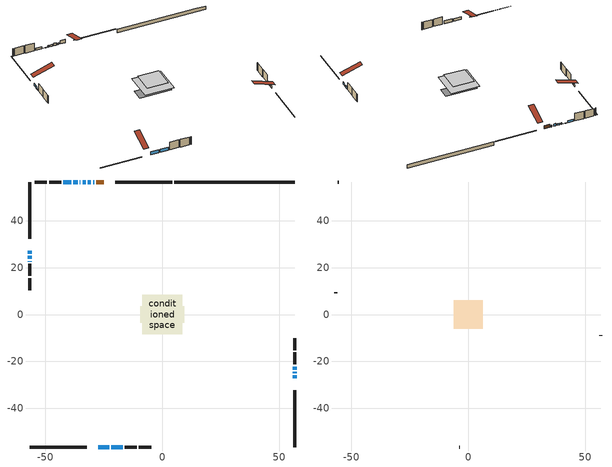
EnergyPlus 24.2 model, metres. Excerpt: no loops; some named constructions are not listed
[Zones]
conditioned space
 floor outside (Floor1 construction): -2.4,-2.4 -2.4,2.4 2.4,2.4 2.4,-2.4 z0.77
 floor adiabatic (AdiabaticFloorConstruction): -8.48,-8.48 -8.48,8.48 8.48,8.48 8.48,-8.48 z3.21
 floor foundation (Slab1 construction): -9.37,-3.51 -9.37,3.51 9.37,3.51 9.37,-3.51 z-1.52
 wall outside (RimJoist1 construction): 4.24,56.68 -20.1,56.68 / -56.68,-56.68 -32.34,-56.68 / -56.68,56.68 -56.68,32.34 / 56.68,-56.68 56.68,-32.34 z0.77:1.07
 wall outside (AdiabaticWallConstruction 1): -25.12,56.68 -28.16,56.68 z0.77:2.8
 wall outside (AdiabaticWallConstruction): -29.08,56.68 -29.59,56.68 / -32.76,56.68 -34.08,56.68 / -35.01,56.68 -35.27,56.68 z0.77:1.79; -27.32,-56.68 -22.72,-56.68 z0.77:2.6; -56.68,27.33 -56.68,26.04 / 56.68,-23.55 56.68,-22.26 z0.77:2.3; 56.68,-27.33 56.68,-25.99 / -56.68,25.11 -56.68,23.77 z0.77:2.36; -30.52,56.68 -31.84,56.68 z0.77:2.34; -21.79,-56.68 -16.99,-56.68 z0.77:2.67; 56.68,-25.06 56.68,-24.48 / -56.68,22.85 -56.68,22.55 z0.77:1.12; -36.19,56.68 -38.02,56.68 z0.77:1.02; -38.95,56.68 -42.34,56.68 z0.77:2.12
 wall outside (Wall1 construction): -43.27,56.68 -48.4,56.68 / -16.07,-56.68 -10.94,-56.68 / -56.68,21.62 -56.68,16.49 / 56.68,-21.34 56.68,-16.21 z0.77:5.65
 wall outside (Wall2 construction): -49.33,56.68 -54.53,56.68 / -10.01,-56.68 -4.81,-56.68 / -56.68,15.57 -56.68,10.37 / 56.68,-15.28 56.68,-10.08 z0.77:5.65
 wall foundation (FoundationWall1 construction): 5.17,56.68,-1.52 5.17,56.68,0.77 51.53,56.68,0.77 51.53,56.68,0.71 56.68,56.68,0.71 56.68,56.68,-1.52
 window (WindowConstruction 8): -29.08,56.68 -29.59,56.68 z0.77:1.78
 window (WindowConstruction 2): -27.32,-56.68 -22.72,-56.68 z0.77:2.6
 window (WindowConstruction 3): -56.68,27.32 -56.68,26.04 z0.77:2.3
 window (WindowConstruction 4): 56.68,-27.32 56.68,-25.99 z0.77:2.36
 window (WindowConstruction 5): -30.52,56.68 -31.84,56.68 z0.77:2.34
 window (WindowConstruction 6): -21.79,-56.68 -16.99,-56.68 z0.77:2.67
 window (WindowConstruction 7): -56.68,25.11 -56.68,23.77 z0.77:2.36
 window (WindowConstruction 12): 56.68,-25.06 56.68,-24.48 z0.77:1.11
 window (WindowConstruction 13): -56.68,22.84 -56.68,22.55 z0.77:1.11
 window (WindowConstruction 9): -32.76,56.68 -34.08,56.68 z0.77:1.78
 window (WindowConstruction 10): -35.01,56.68 -35.26,56.68 z0.77:1.78
 window (WindowConstruction 11): -36.19,56.68 -38.02,56.68 z0.77:1.02
 window (WindowConstruction): 56.68,-23.55 56.68,-22.26 z0.77:2.3
 window (WindowConstruction 1): -38.95,56.68 -42.34,56.68 z0.77:2.12
 door (Door): -25.12,56.68 -28.16,56.68 z0.77:2.8
 ceiling adiabatic (AdiabaticFloorConstruction): 8.48,-8.48 8.48,8.48 -8.48,8.48 -8.48,-8.48 z3.21
attic - vented
 floor to conditioned space (Floor2 construction Reversed): -6.15,-6.15 -6.15,6.15 6.15,6.15 6.15,-6.15 z5.65
 wall outside (Wall3 construction): -55.46,56.68 -55.75,56.68 / -3.88,-56.68 -3.59,-56.68 / -56.68,9.44 -56.68,9.14 / 56.68,-9.15 56.68,-8.86 z0.77:5.65
 roof outside (Roof1 construction): -24.19,56.68,5.65 -24.19,44.71,9.64 -21.03,44.71,9.64 -21.03,56.68,5.65; -28.25,-56.68,5.65 -28.25,-44.71,9.64 -31.41,-44.71,9.64 -31.41,-56.68,5.65; -56.68,28.25,5.65 -44.71,28.25,9.64 -44.71,31.41,9.64 -56.68,31.41,5.65; 56.68,-28.25,5.65 44.71,-28.25,9.64 44.71,-31.41,9.64 56.68,-31.41,5.65
[Material] Roughness=Rough; Thermal Absorptance=0.9
Name | Thickness {m} | Conductivity {W/m-K} | Density {kg/m3} | Specific Heat {J/kg-K} | Solar Absorptance | Visible Absorptance
ceiling loosefill ins | 0.254 | 0.0480833 | 16.02 | 1046.75 | 0.7 | 0.7
ceiling stud and cavity | 0.1397 | 0.0997951 | 65.682 | 1177.47 | 0.7 | 0.7
gypsum board | 0.0127 | 0.160291 | 801 | 837.4 | 0.6 | 0.6
[Construction]
Floor2 construction: ceiling loosefill ins, ceiling stud and cavity, gypsum board
[Schedule:Day:Interval]
interior lighting schedule day: No, 01:00, 0.108182, 04:00, 0.0901515, 05:00, 0.0991667, 06:00, 0.162273, 07:00, 0.270455, 08:00, 0.342576, 10:00, 0.369621, 11:00, 0.351591, 12:00, 0.333561, 13:00, 0.324545, 14:00, 0.31553, 15:00, 0.333561, 16:00, 0.369621, 17:00, 0.450758, 18:00, 0.585985, 19:00, 0.775303, 20:00, 0.955606, 21:00, 0.991667, 22:00, 0.712197, 23:00, 0.360606, 24:00, 0.162273
interior lighting schedule day 1: No, 01:00, 0.100909, 04:00, 0.0840909, 05:00, 0.0925, 06:00, 0.151364, 07:00, 0.252273, 08:00, 0.319545, 10:00, 0.344773, 11:00, 0.327955, 12:00, 0.311136, 13:00, 0.302727, 14:00, 0.294318, 15:00, 0.311136, 16:00, 0.344773, 17:00, 0.420455, 18:00, 0.546591, 19:00, 0.723182, 20:00, 0.891364, 21:00, 0.925, 22:00, 0.664318, 23:00, 0.336364, 24:00, 0.151364
interior lighting schedule day 2: No, 01:00, 0.0927273, 04:00, 0.0772727, 05:00, 0.085, 06:00, 0.139091, 07:00, 0.231818, 08:00, 0.293636, 10:00, 0.316818, 11:00, 0.301364, 12:00, 0.285909, 13:00, 0.278182, 14:00, 0.270455, 15:00, 0.285909, 16:00, 0.316818, 17:00, 0.386364, 18:00, 0.502273, 19:00, 0.664545, 20:00, 0.819091, 21:00, 0.85, 22:00, 0.610455, 23:00, 0.309091, 24:00, 0.139091
interior lighting schedule day 3: No, 01:00, 0.0845455, 04:00, 0.0704545, 05:00, 0.0775, 06:00, 0.126818, 07:00, 0.211364, 08:00, 0.267727, 10:00, 0.288864, 11:00, 0.274773, 12:00, 0.260682, 13:00, 0.253636, 14:00, 0.246591, 15:00, 0.260682, 16:00, 0.288864, 17:00, 0.352273, 18:00, 0.457955, 19:00, 0.605909, 20:00, 0.746818, 21:00, 0.775, 22:00, 0.556591, 23:00, 0.281818, 24:00, 0.126818
interior lighting schedule day 4: No, 01:00, 0.0763636, 04:00, 0.0636364, 05:00, 0.07, 06:00, 0.114545, 07:00, 0.190909, 08:00, 0.241818, 10:00, 0.260909, 11:00, 0.248182, 12:00, 0.235455, 13:00, 0.229091, 14:00, 0.222727, 15:00, 0.235455, 16:00, 0.260909, 17:00, 0.318182, 18:00, 0.413636, 19:00, 0.547273, 20:00, 0.674545, 21:00, 0.7, 22:00, 0.502727, 23:00, 0.254545, 24:00, 0.114545
interior lighting schedule day 5: No, 01:00, 0.0727273, 04:00, 0.0606061, 05:00, 0.0666667, 06:00, 0.109091, 07:00, 0.181818, 08:00, 0.230303, 10:00, 0.248485, 11:00, 0.236364, 12:00, 0.224242, 13:00, 0.218182, 14:00, 0.212121, 15:00, 0.224242, 16:00, 0.248485, 17:00, 0.30303, 18:00, 0.393939, 19:00, 0.521212, 20:00, 0.642424, 21:00, 0.666667, 22:00, 0.478788, 23:00, 0.242424, 24:00, 0.109091
interior lighting schedule day 6: No, 01:00, 0.0745455, 04:00, 0.0621212, 05:00, 0.0683333, 06:00, 0.111818, 07:00, 0.186364, 08:00, 0.236061, 10:00, 0.254697, 11:00, 0.242273, 12:00, 0.229848, 13:00, 0.223636, 14:00, 0.217424, 15:00, 0.229848, 16:00, 0.254697, 17:00, 0.310606, 18:00, 0.403788, 19:00, 0.534242, 20:00, 0.658485, 21:00, 0.683333, 22:00, 0.490758, 23:00, 0.248485, 24:00, 0.111818
interior lighting schedule day 7: No, 01:00, 0.08, 04:00, 0.0666667, 05:00, 0.0733333, 06:00, 0.12, 07:00, 0.2, 08:00, 0.253333, 10:00, 0.273333, 11:00, 0.26, 12:00, 0.246667, 13:00, 0.24, 14:00, 0.233333, 15:00, 0.246667, 16:00, 0.273333, 17:00, 0.333333, 18:00, 0.433333, 19:00, 0.573333, 20:00, 0.706667, 21:00, 0.733333, 22:00, 0.526667, 23:00, 0.266667, 24:00, 0.12
interior lighting schedule day 8: No, 01:00, 0.0890909, 04:00, 0.0742424, 05:00, 0.0816667, 06:00, 0.133636, 07:00, 0.222727, 08:00, 0.282121, 10:00, 0.304394, 11:00, 0.289545, 12:00, 0.274697, 13:00, 0.267273, 14:00, 0.259848, 15:00, 0.274697, 16:00, 0.304394, 17:00, 0.371212, 18:00, 0.482576, 19:00, 0.638485, 20:00, 0.78697, 21:00, 0.816667, 22:00, 0.586515, 23:00, 0.29697, 24:00, 0.133636
interior lighting schedule day 9: No, 01:00, 0.0972727, 04:00, 0.0810606, 05:00, 0.0891667, 06:00, 0.145909, 07:00, 0.243182, 08:00, 0.30803, 10:00, 0.332348, 11:00, 0.316136, 12:00, 0.299924, 13:00, 0.291818, 14:00, 0.283712, 15:00, 0.299924, 16:00, 0.332348, 17:00, 0.405303, 18:00, 0.526894, 19:00, 0.697121, 20:00, 0.859242, 21:00, 0.891667, 22:00, 0.640379, 23:00, 0.324242, 24:00, 0.145909
interior lighting schedule day 10: No, 01:00, 0.105455, 04:00, 0.0878788, 05:00, 0.0966667, 06:00, 0.158182, 07:00, 0.263636, 08:00, 0.333939, 10:00, 0.360303, 11:00, 0.342727, 12:00, 0.325152, 13:00, 0.316364, 14:00, 0.307576, 15:00, 0.325152, 16:00, 0.360303, 17:00, 0.439394, 18:00, 0.571212, 19:00, 0.755758, 20:00, 0.931515, 21:00, 0.966667, 22:00, 0.694242, 23:00, 0.351515, 24:00, 0.158182
interior lighting schedule day 11: No, 01:00, 0.109091, 04:00, 0.0909091, 05:00, 0.1, 06:00, 0.163636, 07:00, 0.272727, 08:00, 0.345455, 10:00, 0.372727, 11:00, 0.354545, 12:00, 0.336364, 13:00, 0.327273, 14:00, 0.318182, 15:00, 0.336364, 16:00, 0.372727, 17:00, 0.454545, 18:00, 0.590909, 19:00, 0.781818, 20:00, 0.963636, 21:00, 1, 22:00, 0.718182, 23:00, 0.363636, 24:00, 0.163636
interior lighting schedule default day; occupants schedule default day; clothes dryer schedule default day; cooking range schedule default day; misc plug loads schedule default day; general water use schedule default day; heating setpoint default day; cooling setpoint default day; clothes dryer exhaust 0 schedule default day; cooling season schedule day; cooling season schedule day 2; cooling season schedule default day; exterior lighting schedule default day; natural vent schedule default day: No, 24:00, 0
occupants schedule day: No, 05:00, 0.426829, 06:00, 0.719512, 07:00, 1, 08:00, 0.670732, 09:00, 0.329268, 14:00, 0.170732, 15:00, 0.231707, 16:00, 0.329268, 17:00, 0.5, 18:00, 0.670732, 19:00, 0.829268, 21:00, 1, 22:00, 0.853659, 23:00, 0.646341, 24:00, 0.426829
clothes dryer schedule day; clothes dryer exhaust 0 schedule day: No, 01:00, 0.123457, 02:00, 0.0740741, 03:00, 0.0493827, 04:00, 0.0246914, 05:00, 0.0493827, 06:00, 0.0740741, 07:00, 0.197531, 08:00, 0.395062, 09:00, 0.592593, 10:00, 0.839506, 11:00, 0.962963, 12:00, 1, 13:00, 0.91358, 14:00, 0.82716, 15:00, 0.716049, 16:00, 0.753086, 17:00, 0.679012, 18:00, 0.666667, 20:00, 0.62963, 21:00, 0.641975, 22:00, 0.666667, 23:00, 0.54321, 24:00, 0.296296
cooking range schedule day: No, 05:00, 0.0597015, 06:00, 0.11194, 07:00, 0.171642, 08:00, 0.291045, 11:00, 0.343284, 12:00, 0.402985, 13:00, 0.462687, 14:00, 0.343284, 15:00, 0.291045, 16:00, 0.402985, 17:00, 0.567164, 18:00, 1, 19:00, 0.850746, 20:00, 0.432836, 21:00, 0.291045, 22:00, 0.231343, 23:00, 0.171642, 24:00, 0.11194
misc plug loads schedule day: No, 06:00, 0.705882, 07:00, 0.745098, 08:00, 0.803922, 15:00, 0.823529, 16:00, 0.862745, 17:00, 0.921569, 18:00, 0.980392, 19:00, 1, 20:00, 0.980392, 21:00, 0.941176, 22:00, 0.862745, 23:00, 0.784314, 24:00, 0.72549
general water use schedule day: No, 01:00, 0.315068, 03:00, 0.287671, 04:00, 0.342466, 05:00, 0.369863, 06:00, 0.520548, 07:00, 0.60274, 08:00, 0.534247, 10:00, 0.506849, 11:00, 0.465753, 14:00, 0.479452, 15:00, 0.534247, 16:00, 0.589041, 17:00, 0.69863, 18:00, 0.876712, 19:00, 0.890411, 20:00, 0.986301, 21:00, 1, 22:00, 0.863014, 23:00, 0.616438, 24:00, 0.465753
heating setpoint day: No, 24:00, 20
cooling setpoint day: No, 24:00, 25
cooling season schedule day 1: No, 24:00, 1
exterior lighting schedule day: No, 01:00, 0.566667, 03:00, 0.524167, 05:00, 0.495833, 06:00, 0.5525, 07:00, 0.623333, 08:00, 0.580833, 09:00, 0.439167, 10:00, 0.354167, 12:00, 0.34, 13:00, 0.354167, 14:00, 0.396667, 15:00, 0.425, 16:00, 0.495833, 17:00, 0.623333, 18:00, 0.793333, 19:00, 0.906667, 20:00, 0.963333, 21:00, 0.991667, 22:00, 0.920833, 23:00, 0.793333, 24:00, 0.665833
exterior lighting schedule day 1: No, 01:00, 0.528571, 03:00, 0.488929, 05:00, 0.4625, 06:00, 0.515357, 07:00, 0.581429, 08:00, 0.541786, 09:00, 0.409643, 10:00, 0.330357, 12:00, 0.317143, 13:00, 0.330357, 14:00, 0.37, 15:00, 0.396429, 16:00, 0.4625, 17:00, 0.581429, 18:00, 0.74, 19:00, 0.845714, 20:00, 0.898571, 21:00, 0.925, 22:00, 0.858929, 23:00, 0.74, 24:00, 0.621071
exterior lighting schedule day 10: No, 01:00, 0.552381, 03:00, 0.510952, 05:00, 0.483333, 06:00, 0.538571, 07:00, 0.607619, 08:00, 0.56619, 09:00, 0.428095, 10:00, 0.345238, 12:00, 0.331429, 13:00, 0.345238, 14:00, 0.386667, 15:00, 0.414286, 16:00, 0.483333, 17:00, 0.607619, 18:00, 0.773333, 19:00, 0.88381, 20:00, 0.939048, 21:00, 0.966667, 22:00, 0.897619, 23:00, 0.773333, 24:00, 0.649048
exterior lighting schedule day 11: No, 01:00, 0.571429, 03:00, 0.528571, 05:00, 0.5, 06:00, 0.557143, 07:00, 0.628571, 08:00, 0.585714, 09:00, 0.442857, 10:00, 0.357143, 12:00, 0.342857, 13:00, 0.357143, 14:00, 0.4, 15:00, 0.428571, 16:00, 0.5, 17:00, 0.628571, 18:00, 0.8, 19:00, 0.914286, 20:00, 0.971429, 21:00, 1, 22:00, 0.928571, 23:00, 0.8, 24:00, 0.671429
exterior lighting schedule day 2: No, 01:00, 0.485714, 03:00, 0.449286, 05:00, 0.425, 06:00, 0.473571, 07:00, 0.534286, 08:00, 0.497857, 09:00, 0.376429, 10:00, 0.303571, 12:00, 0.291429, 13:00, 0.303571, 14:00, 0.34, 15:00, 0.364286, 16:00, 0.425, 17:00, 0.534286, 18:00, 0.68, 19:00, 0.777143, 20:00, 0.825714, 21:00, 0.85, 22:00, 0.789286, 23:00, 0.68, 24:00, 0.570714
exterior lighting schedule day 3: No, 01:00, 0.442857, 03:00, 0.409643, 05:00, 0.3875, 06:00, 0.431786, 07:00, 0.487143, 08:00, 0.453929, 09:00, 0.343214, 10:00, 0.276786, 12:00, 0.265714, 13:00, 0.276786, 14:00, 0.31, 15:00, 0.332143, 16:00, 0.3875, 17:00, 0.487143, 18:00, 0.62, 19:00, 0.708571, 20:00, 0.752857, 21:00, 0.775, 22:00, 0.719643, 23:00, 0.62, 24:00, 0.520357
exterior lighting schedule day 4: No, 01:00, 0.4, 03:00, 0.37, 05:00, 0.35, 06:00, 0.39, 07:00, 0.44, 08:00, 0.41, 09:00, 0.31, 10:00, 0.25, 12:00, 0.24, 13:00, 0.25, 14:00, 0.28, 15:00, 0.3, 16:00, 0.35, 17:00, 0.44, 18:00, 0.56, 19:00, 0.64, 20:00, 0.68, 21:00, 0.7, 22:00, 0.65, 23:00, 0.56, 24:00, 0.47
exterior lighting schedule day 5: No, 01:00, 0.380952, 03:00, 0.352381, 05:00, 0.333333, 06:00, 0.371429, 07:00, 0.419048, 08:00, 0.390476, 09:00, 0.295238, 10:00, 0.238095, 12:00, 0.228571, 13:00, 0.238095, 14:00, 0.266667, 15:00, 0.285714, 16:00, 0.333333, 17:00, 0.419048, 18:00, 0.533333, 19:00, 0.609524, 20:00, 0.647619, 21:00, 0.666667, 22:00, 0.619048, 23:00, 0.533333, 24:00, 0.447619
exterior lighting schedule day 6: No, 01:00, 0.390476, 03:00, 0.36119, 05:00, 0.341667, 06:00, 0.380714, 07:00, 0.429524, 08:00, 0.400238, 09:00, 0.302619, 10:00, 0.244048, 12:00, 0.234286, 13:00, 0.244048, 14:00, 0.273333, 15:00, 0.292857, 16:00, 0.341667, 17:00, 0.429524, 18:00, 0.546667, 19:00, 0.624762, 20:00, 0.66381, 21:00, 0.683333, 22:00, 0.634524, 23:00, 0.546667, 24:00, 0.45881
exterior lighting schedule day 7: No, 01:00, 0.419048, 03:00, 0.387619, 05:00, 0.366667, 06:00, 0.408571, 07:00, 0.460952, 08:00, 0.429524, 09:00, 0.324762, 10:00, 0.261905, 12:00, 0.251429, 13:00, 0.261905, 14:00, 0.293333, 15:00, 0.314286, 16:00, 0.366667, 17:00, 0.460952, 18:00, 0.586667, 19:00, 0.670476, 20:00, 0.712381, 21:00, 0.733333, 22:00, 0.680952, 23:00, 0.586667, 24:00, 0.492381
exterior lighting schedule day 8: No, 01:00, 0.466667, 03:00, 0.431667, 05:00, 0.408333, 06:00, 0.455, 07:00, 0.513333, 08:00, 0.478333, 09:00, 0.361667, 10:00, 0.291667, 12:00, 0.28, 13:00, 0.291667, 14:00, 0.326667, 15:00, 0.35, 16:00, 0.408333, 17:00, 0.513333, 18:00, 0.653333, 19:00, 0.746667, 20:00, 0.793333, 21:00, 0.816667, 22:00, 0.758333, 23:00, 0.653333, 24:00, 0.548333
exterior lighting schedule day 9: No, 01:00, 0.509524, 03:00, 0.47131, 05:00, 0.445833, 06:00, 0.496786, 07:00, 0.560476, 08:00, 0.522262, 09:00, 0.394881, 10:00, 0.318452, 12:00, 0.305714, 13:00, 0.318452, 14:00, 0.356667, 15:00, 0.382143, 16:00, 0.445833, 17:00, 0.560476, 18:00, 0.713333, 19:00, 0.815238, 20:00, 0.86619, 21:00, 0.891667, 22:00, 0.827976, 23:00, 0.713333, 24:00, 0.59869
[Schedule:Week:Daily]
heating setpoint Week Rule - Jan1-Dec31: heating setpoint day, heating setpoint day, heating setpoint day, heating setpoint day, heating setpoint day, heating setpoint day, heating setpoint day, heating setpoint default day, heating setpoint default day, heating setpoint default day, heating setpoint default day, heating setpoint default day
clothes dryer exhaust 0 schedule Week Rule - Jan1-Dec31: clothes dryer exhaust 0 schedule day, clothes dryer exhaust 0 schedule day, clothes dryer exhaust 0 schedule day, clothes dryer exhaust 0 schedule day, clothes dryer exhaust 0 schedule day, clothes dryer exhaust 0 schedule day, clothes dryer exhaust 0 schedule day, clothes dryer exhaust 0 schedule default day, clothes dryer exhaust 0 schedule default day, clothes dryer exhaust 0 schedule default day, clothes dryer exhaust 0 schedule default day, clothes dryer exhaust 0 schedule default day
cooling season schedule Week Rule - Jan1-May26: cooling season schedule day, cooling season schedule day, cooling season schedule day, cooling season schedule day, cooling season schedule day, cooling season schedule day, cooling season schedule day, cooling season schedule default day, cooling season schedule default day, cooling season schedule default day, cooling season schedule default day, cooling season schedule default day
cooling season schedule Week Rule - May27-Jun2: cooling season schedule day, cooling season schedule day, cooling season schedule day, cooling season schedule day, cooling season schedule day, cooling season schedule day 1, cooling season schedule day 1, cooling season schedule default day, cooling season schedule default day, cooling season schedule default day, cooling season schedule default day, cooling season schedule default day
cooling season schedule Week Rule - Jun3-Sep29: cooling season schedule day 1, cooling season schedule day 1, cooling season schedule day 1, cooling season schedule day 1, cooling season schedule day 1, cooling season schedule day 1, cooling season schedule day 1, cooling season schedule default day, cooling season schedule default day, cooling season schedule default day, cooling season schedule default day, cooling season schedule default day
cooling season schedule Week Rule - Sep30-Oct6: cooling season schedule day 1, cooling season schedule day 2, cooling season schedule day 2, cooling season schedule day 2, cooling season schedule day 2, cooling season schedule day 2, cooling season schedule day 2, cooling season schedule default day, cooling season schedule default day, cooling season schedule default day, cooling season schedule default day, cooling season schedule default day
cooling season schedule Week Rule - Oct7-Dec31: cooling season schedule day 2, cooling season schedule day 2, cooling season schedule day 2, cooling season schedule day 2, cooling season schedule day 2, cooling season schedule day 2, cooling season schedule day 2, cooling season schedule default day, cooling season schedule default day, cooling season schedule default day, cooling season schedule default day, cooling season schedule default day
exterior lighting schedule Week Rule - Aug26-Sep1: exterior lighting schedule day 7, exterior lighting schedule day 7, exterior lighting schedule day 7, exterior lighting schedule day 7, exterior lighting schedule day 7, exterior lighting schedule day 7, exterior lighting schedule day 8, exterior lighting schedule default day, exterior lighting schedule default day, exterior lighting schedule default day, exterior lighting schedule default day, exterior lighting schedule default day
exterior lighting schedule Week Rule - Sep2-Sep29: exterior lighting schedule day 8, exterior lighting schedule day 8, exterior lighting schedule day 8, exterior lighting schedule day 8, exterior lighting schedule day 8, exterior lighting schedule day 8, exterior lighting schedule day 8, exterior lighting schedule default day, exterior lighting schedule default day, exterior lighting schedule default day, exterior lighting schedule default day, exterior lighting schedule default day
exterior lighting schedule Week Rule - Sep30-Oct6: exterior lighting schedule day 8, exterior lighting schedule day 9, exterior lighting schedule day 9, exterior lighting schedule day 9, exterior lighting schedule day 9, exterior lighting schedule day 9, exterior lighting schedule day 9, exterior lighting schedule default day, exterior lighting schedule default day, exterior lighting schedule default day, exterior lighting schedule default day, exterior lighting schedule default day
exterior lighting schedule Week Rule - Oct7-Oct27: exterior lighting schedule day 9, exterior lighting schedule day 9, exterior lighting schedule day 9, exterior lighting schedule day 9, exterior lighting schedule day 9, exterior lighting schedule day 9, exterior lighting schedule day 9, exterior lighting schedule default day, exterior lighting schedule default day, exterior lighting schedule default day, exterior lighting schedule default day, exterior lighting schedule default day
exterior lighting schedule Week Rule - Oct28-Nov3: exterior lighting schedule day 9, exterior lighting schedule day 9, exterior lighting schedule day 9, exterior lighting schedule day 9, exterior lighting schedule day 10, exterior lighting schedule day 10, exterior lighting schedule day 10, exterior lighting schedule default day, exterior lighting schedule default day, exterior lighting schedule default day, exterior lighting schedule default day, exterior lighting schedule default day
exterior lighting schedule Week Rule - Nov4-Nov24: exterior lighting schedule day 10, exterior lighting schedule day 10, exterior lighting schedule day 10, exterior lighting schedule day 10, exterior lighting schedule day 10, exterior lighting schedule day 10, exterior lighting schedule day 10, exterior lighting schedule default day, exterior lighting schedule default day, exterior lighting schedule default day, exterior lighting schedule default day, exterior lighting schedule default day
exterior lighting schedule Week Rule - Nov25-Dec1: exterior lighting schedule day 10, exterior lighting schedule day 10, exterior lighting schedule day 10, exterior lighting schedule day 10, exterior lighting schedule day 10, exterior lighting schedule day 10, exterior lighting schedule day 11, exterior lighting schedule default day, exterior lighting schedule default day, exterior lighting schedule default day, exterior lighting schedule default day, exterior lighting schedule default day
exterior lighting schedule Week Rule - Dec2-Dec31: exterior lighting schedule day 11, exterior lighting schedule day 11, exterior lighting schedule day 11, exterior lighting schedule day 11, exterior lighting schedule day 11, exterior lighting schedule day 11, exterior lighting schedule day 11, exterior lighting schedule default day, exterior lighting schedule default day, exterior lighting schedule default day, exterior lighting schedule default day, exterior lighting schedule default day
natural vent schedule Week Rule - Jan1-Dec31: natural vent schedule default day, natural vent schedule default day, natural vent schedule default day, natural vent schedule default day, natural vent schedule default day, natural vent schedule default day, natural vent schedule default day, natural vent schedule default day, natural vent schedule default day, natural vent schedule default day, natural vent schedule default day, natural vent schedule default day
